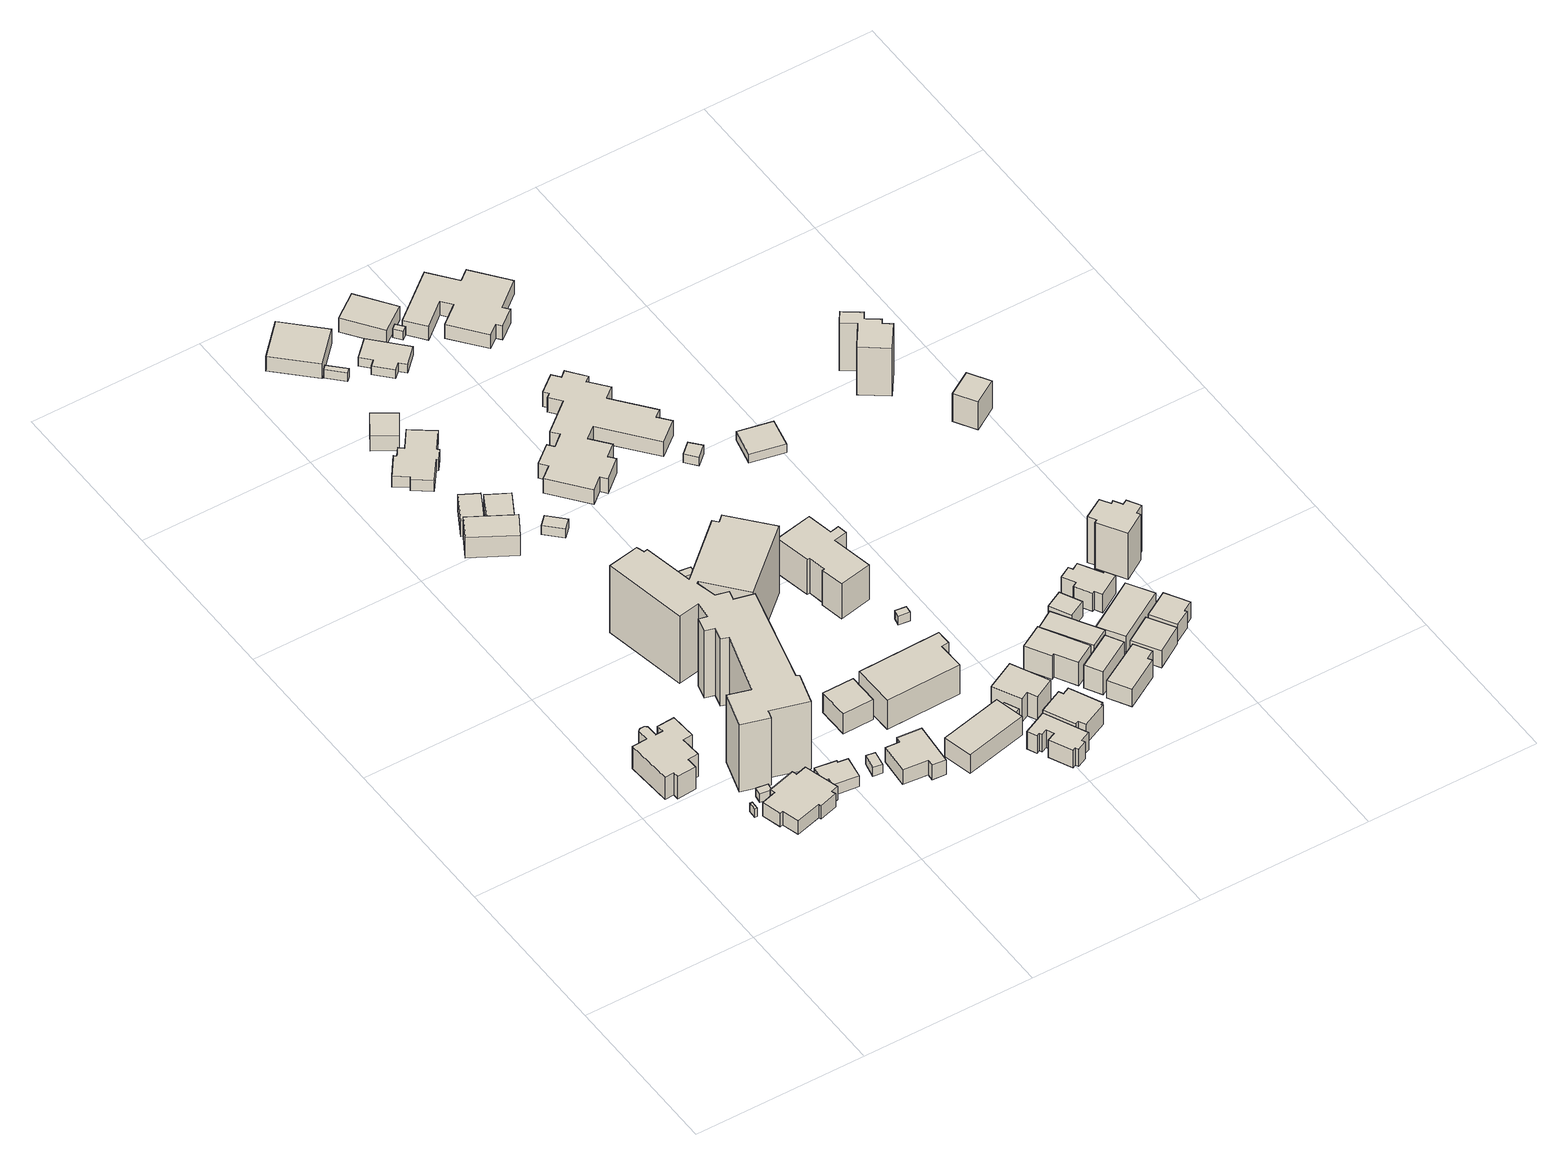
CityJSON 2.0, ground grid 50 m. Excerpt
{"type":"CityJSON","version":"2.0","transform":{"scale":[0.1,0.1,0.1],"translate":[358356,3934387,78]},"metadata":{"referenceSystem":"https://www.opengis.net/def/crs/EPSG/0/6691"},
"CityObjects":{
"building1":{"type":"Building","attributes":{"usage":"412","measuredHeight":8.7,"storeysAboveGround":3,"BuildingIDAttribute.prefecture":"14","BuildingIDAttribute.city":"14153","BuildingDetailAttribute.totalFloorArea":544.05,"BuildingDetailAttribute.buildingFootprintArea":181.35,"BuildingDetailAttribute.buildingStructureType":"610","BuildingDetailAttribute.buildingStructureOrgType":"2","BuildingDetailAttribute.orgUsage":"20","BuildingDetailAttribute.surveyYear":2015},"geometry":[{"type":"Solid","lod":"1","boundaries":[[[[0,1,2,3,4,5,6,7,8,9,10,11,12,13,14,15,16,17]],[[16,18,19,17]],[[15,20,18,16]],[[14,21,20,15]],[[13,22,21,14]],[[12,23,22,13]],[[11,24,23,12]],[[10,25,24,11]],[[9,26,25,10]],[[8,27,26,9]],[[7,28,27,8]],[[6,29,28,7]],[[5,30,29,6]],[[4,31,30,5]],[[3,32,31,4]],[[2,33,32,3]],[[1,34,33,2]],[[0,35,34,1]],[[17,19,35,0]],[[18,20,21,22,23,24,25,26,27,28,29,30,31,32,33,34,35,19]]]]}]},
"building2":{"type":"Building","attributes":{"BuildingIDAttribute.prefecture":"14","BuildingIDAttribute.city":"14153","BuildingDetailAttribute.surveyYear":2015},"geometry":[{"type":"Solid","lod":"1","boundaries":[[[[36,37,38,39]],[[38,40,41,39]],[[37,42,40,38]],[[36,43,42,37]],[[39,41,43,36]],[[40,42,43,41]]]]}]},
"building3":{"type":"Building","attributes":{"BuildingIDAttribute.prefecture":"14","BuildingIDAttribute.city":"14153","BuildingDetailAttribute.surveyYear":2015},"geometry":[{"type":"Solid","lod":"1","boundaries":[[[[44,45,46,47]],[[46,48,49,47]],[[45,50,48,46]],[[44,51,50,45]],[[47,49,51,44]],[[48,50,51,49]]]]}]},
"building4":{"type":"Building","attributes":{"usage":"411","measuredHeight":7.8,"storeysAboveGround":2,"BuildingIDAttribute.prefecture":"14","BuildingIDAttribute.city":"14153","BuildingDetailAttribute.totalFloorArea":322.86,"BuildingDetailAttribute.buildingFootprintArea":161.43,"BuildingDetailAttribute.buildingStructureType":"601","BuildingDetailAttribute.buildingStructureOrgType":"1","BuildingDetailAttribute.orgUsage":"10","BuildingDetailAttribute.surveyYear":2015},"geometry":[{"type":"Solid","lod":"1","boundaries":[[[[52,53,54,55,56,57,58,59,60,61,62,63,64,65]],[[64,66,67,65]],[[63,68,66,64]],[[62,69,68,63]],[[61,70,69,62]],[[60,71,70,61]],[[59,72,71,60]],[[58,73,72,59]],[[57,74,73,58]],[[56,75,74,57]],[[55,76,75,56]],[[54,77,76,55]],[[53,78,77,54]],[[52,79,78,53]],[[65,67,79,52]],[[66,68,69,70,71,72,73,74,75,76,77,78,79,67]]]]}]},
"building5":{"type":"Building","attributes":{"usage":"411","measuredHeight":5.1,"storeysAboveGround":2,"BuildingIDAttribute.prefecture":"14","BuildingIDAttribute.city":"14153","BuildingDetailAttribute.totalFloorArea":101.67,"BuildingDetailAttribute.buildingFootprintArea":50.83,"BuildingDetailAttribute.buildingStructureType":"601","BuildingDetailAttribute.buildingStructureOrgType":"1","BuildingDetailAttribute.orgUsage":"10","BuildingDetailAttribute.surveyYear":2015},"geometry":[{"type":"Solid","lod":"1","boundaries":[[[[80,81,82,83,84,85,86,87]],[[86,88,89,87]],[[85,90,88,86]],[[84,91,90,85]],[[83,92,91,84]],[[82,93,92,83]],[[81,94,93,82]],[[80,95,94,81]],[[87,89,95,80]],[[88,90,91,92,93,94,95,89]]]]}]},
"building6":{"type":"Building","attributes":{"usage":"412","measuredHeight":8.1,"storeysAboveGround":2,"BuildingIDAttribute.prefecture":"14","BuildingIDAttribute.city":"14153","BuildingDetailAttribute.totalFloorArea":170.29,"BuildingDetailAttribute.buildingFootprintArea":85.15,"BuildingDetailAttribute.buildingStructureType":"601","BuildingDetailAttribute.buildingStructureOrgType":"1","BuildingDetailAttribute.orgUsage":"20","BuildingDetailAttribute.surveyYear":2015},"geometry":[{"type":"Solid","lod":"1","boundaries":[[[[96,97,98,99]],[[98,100,101,99]],[[97,102,100,98]],[[96,103,102,97]],[[99,101,103,96]],[[100,102,103,101]]]]}]},
"building7":{"type":"Building","attributes":{"usage":"411","storeysAboveGround":1,"BuildingIDAttribute.prefecture":"14","BuildingIDAttribute.city":"14153","BuildingDetailAttribute.totalFloorArea":12.63,"BuildingDetailAttribute.buildingFootprintArea":12.63,"BuildingDetailAttribute.buildingStructureType":"601","BuildingDetailAttribute.buildingStructureOrgType":"1","BuildingDetailAttribute.orgUsage":"10","BuildingDetailAttribute.surveyYear":2015},"geometry":[{"type":"Solid","lod":"1","boundaries":[[[[104,105,106,107]],[[106,108,109,107]],[[105,110,108,106]],[[104,111,110,105]],[[107,109,111,104]],[[108,110,111,109]]]]}]},
"building8":{"type":"Building","attributes":{"usage":"411","measuredHeight":6,"storeysAboveGround":2,"BuildingIDAttribute.prefecture":"14","BuildingIDAttribute.city":"14153","BuildingDetailAttribute.totalFloorArea":91.83,"BuildingDetailAttribute.buildingFootprintArea":45.92,"BuildingDetailAttribute.buildingStructureType":"601","BuildingDetailAttribute.buildingStructureOrgType":"1","BuildingDetailAttribute.orgUsage":"10","BuildingDetailAttribute.surveyYear":2015},"geometry":[{"type":"Solid","lod":"1","boundaries":[[[[112,113,114,115]],[[114,116,117,115]],[[113,118,116,114]],[[112,119,118,113]],[[115,117,119,112]],[[116,118,119,117]]]]}]},
"building9":{"type":"Building","attributes":{"usage":"411","measuredHeight":6,"storeysAboveGround":2,"BuildingIDAttribute.prefecture":"14","BuildingIDAttribute.city":"14153","BuildingDetailAttribute.totalFloorArea":105.22,"BuildingDetailAttribute.buildingFootprintArea":52.61,"BuildingDetailAttribute.buildingStructureType":"601","BuildingDetailAttribute.buildingStructureOrgType":"1","BuildingDetailAttribute.orgUsage":"10","BuildingDetailAttribute.surveyYear":2015},"geometry":[{"type":"Solid","lod":"1","boundaries":[[[[120,121,122,123]],[[122,124,125,123]],[[121,126,124,122]],[[120,127,126,121]],[[123,125,127,120]],[[124,126,127,125]]]]}]},
"building10":{"type":"Building","attributes":{"usage":"412","measuredHeight":27.3,"storeysAboveGround":7,"BuildingIDAttribute.prefecture":"14","BuildingIDAttribute.city":"14153","BuildingDetailAttribute.totalFloorArea":7632.61,"BuildingDetailAttribute.buildingFootprintArea":1090.37,"BuildingDetailAttribute.buildingStructureType":"610","BuildingDetailAttribute.buildingStructureOrgType":"2","BuildingDetailAttribute.orgUsage":"20","BuildingDetailAttribute.surveyYear":2015},"geometry":[{"type":"Solid","lod":"1","boundaries":[[[[128,129,130,131,132,133,134,135,136,137,138,139,140,141,142,143,144,145,146,147,148,149,150,151,152,153,154,155,156,157,158,159]],[[158,160,161,159]],[[157,162,160,158]],[[156,163,162,157]],[[155,164,163,156]],[[154,165,164,155]],[[153,166,165,154]],[[152,167,166,153]],[[151,168,167,152]],[[150,169,168,151]],[[149,170,169,150]],[[148,171,170,149]],[[147,172,171,148]],[[146,173,172,147]],[[145,174,173,146]],[[144,175,174,145]],[[143,176,175,144]],[[142,177,176,143]],[[141,178,177,142]],[[140,179,178,141]],[[139,180,179,140]],[[138,181,180,139]],[[137,182,181,138]],[[136,183,182,137]],[[135,184,183,136]],[[134,185,184,135]],[[133,186,185,134]],[[132,187,186,133]],[[131,188,187,132]],[[130,189,188,131]],[[129,190,189,130]],[[128,191,190,129]],[[159,161,191,128]],[[160,162,163,164,165,166,167,168,169,170,171,172,173,174,175,176,177,178,179,180,181,182,183,184,185,186,187,188,189,190,191,161]]]]}]},
"building11":{"type":"Building","attributes":{"usage":"411","measuredHeight":7.6,"storeysAboveGround":2,"BuildingIDAttribute.prefecture":"14","BuildingIDAttribute.city":"14153","BuildingDetailAttribute.totalFloorArea":203.79,"BuildingDetailAttribute.buildingFootprintArea":101.9,"BuildingDetailAttribute.buildingStructureType":"601","BuildingDetailAttribute.buildingStructureOrgType":"1","BuildingDetailAttribute.orgUsage":"10","BuildingDetailAttribute.surveyYear":2015},"geometry":[{"type":"Solid","lod":"1","boundaries":[[[[192,193,194,195,196,197,198,199]],[[198,200,201,199]],[[197,202,200,198]],[[196,203,202,197]],[[195,204,203,196]],[[194,205,204,195]],[[193,206,205,194]],[[192,207,206,193]],[[199,201,207,192]],[[200,202,203,204,205,206,207,201]]]]}]},
"building12":{"type":"Building","attributes":{"measuredHeight":6.2,"BuildingIDAttribute.prefecture":"14","BuildingIDAttribute.city":"14153","BuildingDetailAttribute.surveyYear":2015},"geometry":[{"type":"Solid","lod":"1","boundaries":[[[[208,209,210,211,212,213,214,215,216,217,218,219,220,221]],[[220,222,223,221]],[[219,224,222,220]],[[218,225,224,219]],[[217,226,225,218]],[[216,227,226,217]],[[215,228,227,216]],[[214,229,228,215]],[[213,230,229,214]],[[212,231,230,213]],[[211,232,231,212]],[[210,233,232,211]],[[209,234,233,210]],[[208,235,234,209]],[[221,223,235,208]],[[222,224,225,226,227,228,229,230,231,232,233,234,235,223]]]]}]},
"building13":{"type":"Building","attributes":{"usage":"412","measuredHeight":8.3,"storeysAboveGround":2,"BuildingIDAttribute.prefecture":"14","BuildingIDAttribute.city":"14153","BuildingDetailAttribute.totalFloorArea":137.07,"BuildingDetailAttribute.buildingFootprintArea":68.54,"BuildingDetailAttribute.buildingStructureType":"601","BuildingDetailAttribute.buildingStructureOrgType":"1","BuildingDetailAttribute.orgUsage":"20","BuildingDetailAttribute.surveyYear":2015},"geometry":[{"type":"Solid","lod":"1","boundaries":[[[[236,237,238,239]],[[238,240,241,239]],[[237,242,240,238]],[[236,243,242,237]],[[239,241,243,236]],[[240,242,243,241]]]]}]},
"building14":{"type":"Building","attributes":{"usage":"411","measuredHeight":6.2,"storeysAboveGround":1,"BuildingIDAttribute.prefecture":"14","BuildingIDAttribute.city":"14153","BuildingDetailAttribute.totalFloorArea":58.5,"BuildingDetailAttribute.buildingFootprintArea":58.5,"BuildingDetailAttribute.buildingStructureType":"601","BuildingDetailAttribute.buildingStructureOrgType":"1","BuildingDetailAttribute.orgUsage":"10","BuildingDetailAttribute.surveyYear":2015},"geometry":[{"type":"Solid","lod":"1","boundaries":[[[[244,245,246,247]],[[246,248,249,247]],[[245,250,248,246]],[[244,251,250,245]],[[247,249,251,244]],[[248,250,251,249]]]]}]},
"building15":{"type":"Building","attributes":{"usage":"422","measuredHeight":4.6,"storeysAboveGround":1,"BuildingIDAttribute.prefecture":"14","BuildingIDAttribute.city":"14153","BuildingDetailAttribute.totalFloorArea":22.18,"BuildingDetailAttribute.buildingFootprintArea":22.18,"BuildingDetailAttribute.buildingStructureType":"601","BuildingDetailAttribute.buildingStructureOrgType":"1","BuildingDetailAttribute.orgUsage":"138","BuildingDetailAttribute.surveyYear":2015},"geometry":[{"type":"Solid","lod":"1","boundaries":[[[[252,253,254,255]],[[254,256,257,255]],[[253,258,256,254]],[[252,259,258,253]],[[255,257,259,252]],[[256,258,259,257]]]]}]},
"building16":{"type":"Building","attributes":{"usage":"412","measuredHeight":3.9,"storeysAboveGround":1,"BuildingIDAttribute.prefecture":"14","BuildingIDAttribute.city":"14153","BuildingDetailAttribute.totalFloorArea":15.76,"BuildingDetailAttribute.buildingFootprintArea":15.76,"BuildingDetailAttribute.buildingStructureType":"610","BuildingDetailAttribute.buildingStructureOrgType":"2","BuildingDetailAttribute.orgUsage":"20","BuildingDetailAttribute.surveyYear":2015},"geometry":[{"type":"Solid","lod":"1","boundaries":[[[[260,261,262,263]],[[262,264,265,263]],[[261,266,264,262]],[[260,267,266,261]],[[263,265,267,260]],[[264,266,267,265]]]]}]},
"building17":{"type":"Building","attributes":{"BuildingIDAttribute.prefecture":"14","BuildingIDAttribute.city":"14153","BuildingDetailAttribute.surveyYear":2015},"geometry":[{"type":"Solid","lod":"1","boundaries":[[[[268,269,270,271]],[[270,272,273,271]],[[269,274,272,270]],[[268,275,274,269]],[[271,273,275,268]],[[272,274,275,273]]]]}]},
"building18":{"type":"Building","attributes":{"usage":"451","measuredHeight":5.4,"storeysAboveGround":1,"BuildingIDAttribute.prefecture":"14","BuildingIDAttribute.city":"14153","BuildingDetailAttribute.totalFloorArea":180.15,"BuildingDetailAttribute.buildingFootprintArea":180.15,"BuildingDetailAttribute.buildingStructureType":"601","BuildingDetailAttribute.buildingStructureOrgType":"1","BuildingDetailAttribute.orgUsage":"200","BuildingDetailAttribute.surveyYear":2015},"geometry":[{"type":"Solid","lod":"1","boundaries":[[[[276,277,278,279]],[[278,280,281,279]],[[277,282,280,278]],[[276,283,282,277]],[[279,281,283,276]],[[280,282,283,281]]]]}]},
"building19":{"type":"Building","attributes":{"usage":"412","measuredHeight":8,"storeysAboveGround":2,"BuildingIDAttribute.prefecture":"14","BuildingIDAttribute.city":"14153","BuildingDetailAttribute.totalFloorArea":275.78,"BuildingDetailAttribute.buildingFootprintArea":137.89,"BuildingDetailAttribute.buildingStructureType":"601","BuildingDetailAttribute.buildingStructureOrgType":"1","BuildingDetailAttribute.orgUsage":"20","BuildingDetailAttribute.surveyYear":2015},"geometry":[{"type":"Solid","lod":"1","boundaries":[[[[284,285,286,287]],[[286,288,289,287]],[[285,290,288,286]],[[284,291,290,285]],[[287,289,291,284]],[[288,290,291,289]]]]}]},
"building20":{"type":"Building","attributes":{"usage":"412","measuredHeight":10.8,"storeysAboveGround":3,"BuildingIDAttribute.prefecture":"14","BuildingIDAttribute.city":"14153","BuildingDetailAttribute.totalFloorArea":769.33,"BuildingDetailAttribute.buildingFootprintArea":256.44,"BuildingDetailAttribute.buildingStructureType":"610","BuildingDetailAttribute.buildingStructureOrgType":"2","BuildingDetailAttribute.orgUsage":"20","BuildingDetailAttribute.surveyYear":2015},"geometry":[{"type":"Solid","lod":"1","boundaries":[[[[292,293,294,295,296,297]],[[296,298,299,297]],[[295,300,298,296]],[[294,301,300,295]],[[293,302,301,294]],[[292,303,302,293]],[[297,299,303,292]],[[298,300,301,302,303,299]]]]}]},
"building21":{"type":"Building","attributes":{"usage":"451","storeysAboveGround":1,"BuildingIDAttribute.prefecture":"14","BuildingIDAttribute.city":"14153","BuildingDetailAttribute.totalFloorArea":68.08,"BuildingDetailAttribute.buildingFootprintArea":68.08,"BuildingDetailAttribute.buildingStructureType":"601","BuildingDetailAttribute.buildingStructureOrgType":"1","BuildingDetailAttribute.orgUsage":"200","BuildingDetailAttribute.surveyYear":2015},"geometry":[{"type":"Solid","lod":"1","boundaries":[[[[304,305,306,307,308,309,310,311]],[[310,312,313,311]],[[309,314,312,310]],[[308,315,314,309]],[[307,316,315,308]],[[306,317,316,307]],[[305,318,317,306]],[[304,319,318,305]],[[311,313,319,304]],[[312,314,315,316,317,318,319,313]]]]}]},
"building22":{"type":"Building","attributes":{"measuredHeight":6.8,"BuildingIDAttribute.prefecture":"14","BuildingIDAttribute.city":"14153","BuildingDetailAttribute.surveyYear":2015},"geometry":[{"type":"Solid","lod":"1","boundaries":[[[[320,321,322,323,324,325,326,327,328,329,330,331,332,333]],[[332,334,335,333]],[[331,336,334,332]],[[330,337,336,331]],[[329,338,337,330]],[[328,339,338,329]],[[327,340,339,328]],[[326,341,340,327]],[[325,342,341,326]],[[324,343,342,325]],[[323,344,343,324]],[[322,345,344,323]],[[321,346,345,322]],[[320,347,346,321]],[[333,335,347,320]],[[334,336,337,338,339,340,341,342,343,344,345,346,347,335]]]]}]},
"building23":{"type":"Building","attributes":{"measuredHeight":6.8,"BuildingIDAttribute.prefecture":"14","BuildingIDAttribute.city":"14153","BuildingDetailAttribute.surveyYear":2015},"geometry":[{"type":"Solid","lod":"1","boundaries":[[[[348,349,350,351]],[[350,352,353,351]],[[349,354,352,350]],[[348,355,354,349]],[[351,353,355,348]],[[352,354,355,353]]]]}]},
"building24":{"type":"Building","attributes":{"BuildingIDAttribute.prefecture":"14","BuildingIDAttribute.city":"14153","BuildingDetailAttribute.surveyYear":2015},"geometry":[{"type":"Solid","lod":"1","boundaries":[[[[356,357,358,359]],[[358,360,361,359]],[[357,362,360,358]],[[356,363,362,357]],[[359,361,363,356]],[[360,362,363,361]]]]}]},
"building25":{"type":"Building","attributes":{"usage":"451","measuredHeight":7,"storeysAboveGround":1,"BuildingIDAttribute.prefecture":"14","BuildingIDAttribute.city":"14153","BuildingDetailAttribute.totalFloorArea":163.15,"BuildingDetailAttribute.buildingFootprintArea":163.15,"BuildingDetailAttribute.buildingStructureType":"601","BuildingDetailAttribute.buildingStructureOrgType":"1","BuildingDetailAttribute.orgUsage":"200","BuildingDetailAttribute.surveyYear":2015},"geometry":[{"type":"Solid","lod":"1","boundaries":[[[[364,365,366,367]],[[366,368,369,367]],[[365,370,368,366]],[[364,371,370,365]],[[367,369,371,364]],[[368,370,371,369]]]]}]},
"building26":{"type":"Building","attributes":{"usage":"422","measuredHeight":8.5,"storeysAboveGround":1,"BuildingIDAttribute.prefecture":"14","BuildingIDAttribute.city":"14153","BuildingDetailAttribute.totalFloorArea":688.91,"BuildingDetailAttribute.buildingFootprintArea":688.91,"BuildingDetailAttribute.buildingStructureType":"601","BuildingDetailAttribute.buildingStructureOrgType":"1","BuildingDetailAttribute.orgUsage":"138","BuildingDetailAttribute.surveyYear":2015},"geometry":[{"type":"Solid","lod":"1","boundaries":[[[[372,373,374,375,376,377,378,379,380,381,382,383,384,385,386,387,388,389,390,391,392,393,394,395,396,397,398,399,400,401]],[[400,402,403,401]],[[399,404,402,400]],[[398,405,404,399]],[[397,406,405,398]],[[396,407,406,397]],[[395,408,407,396]],[[394,409,408,395]],[[393,410,409,394]],[[392,411,410,393]],[[391,412,411,392]],[[390,413,412,391]],[[389,414,413,390]],[[388,415,414,389]],[[387,416,415,388]],[[386,417,416,387]],[[385,418,417,386]],[[384,419,418,385]],[[383,420,419,384]],[[382,421,420,383]],[[381,422,421,382]],[[380,423,422,381]],[[379,424,423,380]],[[378,425,424,379]],[[377,426,425,378]],[[376,427,426,377]],[[375,428,427,376]],[[374,429,428,375]],[[373,430,429,374]],[[372,431,430,373]],[[401,403,431,372]],[[402,404,405,406,407,408,409,410,411,412,413,414,415,416,417,418,419,420,421,422,423,424,425,426,427,428,429,430,431,403]]]]}]},
"building27":{"type":"Building","attributes":{"usage":"412","measuredHeight":8.7,"storeysAboveGround":3,"BuildingIDAttribute.prefecture":"14","BuildingIDAttribute.city":"14153","BuildingDetailAttribute.totalFloorArea":280.6,"BuildingDetailAttribute.buildingFootprintArea":93.53,"BuildingDetailAttribute.buildingStructureType":"610","BuildingDetailAttribute.buildingStructureOrgType":"2","BuildingDetailAttribute.orgUsage":"20","BuildingDetailAttribute.surveyYear":2015},"geometry":[{"type":"Solid","lod":"1","boundaries":[[[[432,433,434,435,436,437]],[[436,438,439,437]],[[435,440,438,436]],[[434,441,440,435]],[[433,442,441,434]],[[432,443,442,433]],[[437,439,443,432]],[[438,440,441,442,443,439]]]]}]},
"building28":{"type":"Building","attributes":{"usage":"414","measuredHeight":14.8,"storeysAboveGround":4,"BuildingIDAttribute.prefecture":"14","BuildingIDAttribute.city":"14153","BuildingDetailAttribute.totalFloorArea":873.25,"BuildingDetailAttribute.buildingFootprintArea":218.31,"BuildingDetailAttribute.buildingStructureType":"610","BuildingDetailAttribute.buildingStructureOrgType":"2","BuildingDetailAttribute.orgUsage":"44","BuildingDetailAttribute.surveyYear":2015},"geometry":[{"type":"Solid","lod":"1","boundaries":[[[[444,445,446,447,448,449,450,451,452,453,454,455]],[[454,456,457,455]],[[453,458,456,454]],[[452,459,458,453]],[[451,460,459,452]],[[450,461,460,451]],[[449,462,461,450]],[[448,463,462,449]],[[447,464,463,448]],[[446,465,464,447]],[[445,466,465,446]],[[444,467,466,445]],[[455,457,467,444]],[[456,458,459,460,461,462,463,464,465,466,467,457]]]]}]},
"building29":{"type":"Building","attributes":{"measuredHeight":7.5,"BuildingIDAttribute.prefecture":"14","BuildingIDAttribute.city":"14153","BuildingDetailAttribute.surveyYear":2015},"geometry":[{"type":"Solid","lod":"1","boundaries":[[[[468,469,470,471,472,473,474,475,476,477]],[[476,478,479,477]],[[475,480,478,476]],[[474,481,480,475]],[[473,482,481,474]],[[472,483,482,473]],[[471,484,483,472]],[[470,485,484,471]],[[469,486,485,470]],[[468,487,486,469]],[[477,479,487,468]],[[478,480,481,482,483,484,485,486,487,479]]]]}]},
"building30":{"type":"Building","attributes":{"BuildingIDAttribute.prefecture":"14","BuildingIDAttribute.city":"14153","BuildingDetailAttribute.surveyYear":2015},"geometry":[{"type":"Solid","lod":"1","boundaries":[[[[488,489,490,491]],[[490,492,493,491]],[[489,494,492,490]],[[488,495,494,489]],[[491,493,495,488]],[[492,494,495,493]]]]}]},
"building31":{"type":"Building","attributes":{"usage":"422","storeysAboveGround":1,"BuildingIDAttribute.prefecture":"14","BuildingIDAttribute.city":"14153","BuildingDetailAttribute.totalFloorArea":18,"BuildingDetailAttribute.buildingFootprintArea":18,"BuildingDetailAttribute.buildingStructureType":"610","BuildingDetailAttribute.buildingStructureOrgType":"2","BuildingDetailAttribute.orgUsage":"138","BuildingDetailAttribute.surveyYear":2015},"geometry":[{"type":"Solid","lod":"1","boundaries":[[[[496,497,498,499]],[[498,500,501,499]],[[497,502,500,498]],[[496,503,502,497]],[[499,501,503,496]],[[500,502,503,501]]]]}]},
"building32":{"type":"Building","attributes":{"usage":"411","measuredHeight":7.6,"storeysAboveGround":2,"BuildingIDAttribute.prefecture":"14","BuildingIDAttribute.city":"14153","BuildingDetailAttribute.totalFloorArea":682.58,"BuildingDetailAttribute.buildingFootprintArea":341.29,"BuildingDetailAttribute.buildingStructureType":"601","BuildingDetailAttribute.buildingStructureOrgType":"1","BuildingDetailAttribute.orgUsage":"10","BuildingDetailAttribute.surveyYear":2015},"geometry":[{"type":"Solid","lod":"1","boundaries":[[[[504,505,506,507,508,509,510,511,512,513,514,515,516,517]],[[516,518,519,517]],[[515,520,518,516]],[[514,521,520,515]],[[513,522,521,514]],[[512,523,522,513]],[[511,524,523,512]],[[510,525,524,511]],[[509,526,525,510]],[[508,527,526,509]],[[507,528,527,508]],[[506,529,528,507]],[[505,530,529,506]],[[504,531,530,505]],[[517,519,531,504]],[[518,520,521,522,523,524,525,526,527,528,529,530,531,519]]]]}]},
"building33":{"type":"Building","attributes":{"usage":"413","measuredHeight":10.5,"storeysAboveGround":3,"BuildingIDAttribute.prefecture":"14","BuildingIDAttribute.city":"14153","BuildingDetailAttribute.totalFloorArea":247.97,"BuildingDetailAttribute.buildingFootprintArea":82.66,"BuildingDetailAttribute.buildingStructureType":"601","BuildingDetailAttribute.buildingStructureOrgType":"1","BuildingDetailAttribute.orgUsage":"30","BuildingDetailAttribute.surveyYear":2015},"geometry":[{"type":"Solid","lod":"1","boundaries":[[[[532,533,534,535,536,537]],[[536,538,539,537]],[[535,540,538,536]],[[534,541,540,535]],[[533,542,541,534]],[[532,543,542,533]],[[537,539,543,532]],[[538,540,541,542,543,539]]]]}]},
"building34":{"type":"Building","attributes":{"usage":"411","measuredHeight":8.4,"storeysAboveGround":2,"BuildingIDAttribute.prefecture":"14","BuildingIDAttribute.city":"14153","BuildingDetailAttribute.totalFloorArea":108.35,"BuildingDetailAttribute.buildingFootprintArea":54.17,"BuildingDetailAttribute.buildingStructureType":"601","BuildingDetailAttribute.buildingStructureOrgType":"1","BuildingDetailAttribute.orgUsage":"10","BuildingDetailAttribute.surveyYear":2015},"geometry":[{"type":"Solid","lod":"1","boundaries":[[[[544,545,546,547]],[[546,548,549,547]],[[545,550,548,546]],[[544,551,550,545]],[[547,549,551,544]],[[548,550,551,549]]]]}]},
"building35":{"type":"Building","attributes":{"usage":"411","measuredHeight":6.8,"storeysAboveGround":2,"BuildingIDAttribute.prefecture":"14","BuildingIDAttribute.city":"14153","BuildingDetailAttribute.totalFloorArea":163.67,"BuildingDetailAttribute.buildingFootprintArea":81.84,"BuildingDetailAttribute.buildingStructureType":"601","BuildingDetailAttribute.buildingStructureOrgType":"1","BuildingDetailAttribute.orgUsage":"10","BuildingDetailAttribute.surveyYear":2015},"geometry":[{"type":"Solid","lod":"1","boundaries":[[[[552,553,554,555,556,557]],[[556,558,559,557]],[[555,560,558,556]],[[554,561,560,555]],[[553,562,561,554]],[[552,563,562,553]],[[557,559,563,552]],[[558,560,561,562,563,559]]]]}]},
"building36":{"type":"Building","attributes":{"usage":"412","measuredHeight":7.1,"storeysAboveGround":3,"BuildingIDAttribute.prefecture":"14","BuildingIDAttribute.city":"14153","BuildingDetailAttribute.totalFloorArea":258.97,"BuildingDetailAttribute.buildingFootprintArea":86.32,"BuildingDetailAttribute.buildingStructureType":"610","BuildingDetailAttribute.buildingStructureOrgType":"2","BuildingDetailAttribute.orgUsage":"20","BuildingDetailAttribute.surveyYear":2015},"geometry":[{"type":"Solid","lod":"1","boundaries":[[[[564,565,566,567]],[[566,568,569,567]],[[565,570,568,566]],[[564,571,570,565]],[[567,569,571,564]],[[568,570,571,569]]]]}]},
"building37":{"type":"Building","attributes":{"usage":"431","storeysAboveGround":1,"BuildingIDAttribute.prefecture":"14","BuildingIDAttribute.city":"14153","BuildingDetailAttribute.totalFloorArea":87.24,"BuildingDetailAttribute.buildingFootprintArea":87.24,"BuildingDetailAttribute.buildingStructureType":"610","BuildingDetailAttribute.buildingStructureOrgType":"2","BuildingDetailAttribute.orgUsage":"143","BuildingDetailAttribute.surveyYear":2015},"geometry":[{"type":"Solid","lod":"1","boundaries":[[[[572,573,574,575]],[[574,576,577,575]],[[573,578,576,574]],[[572,579,578,573]],[[575,577,579,572]],[[576,578,579,577]]]]}]},
"building38":{"type":"Building","attributes":{"usage":"413","measuredHeight":5.7,"storeysAboveGround":2,"BuildingIDAttribute.prefecture":"14","BuildingIDAttribute.city":"14153","BuildingDetailAttribute.totalFloorArea":63.03,"BuildingDetailAttribute.buildingFootprintArea":31.52,"BuildingDetailAttribute.buildingStructureType":"601","BuildingDetailAttribute.buildingStructureOrgType":"1","BuildingDetailAttribute.orgUsage":"30","BuildingDetailAttribute.surveyYear":2015},"geometry":[{"type":"Solid","lod":"1","boundaries":[[[[580,581,582,583]],[[582,584,585,583]],[[581,586,584,582]],[[580,587,586,581]],[[583,585,587,580]],[[584,586,587,585]]]]}]},
"building39":{"type":"Building","attributes":{"usage":"411","measuredHeight":7.3,"storeysAboveGround":2,"BuildingIDAttribute.prefecture":"14","BuildingIDAttribute.city":"14153","BuildingDetailAttribute.totalFloorArea":133.34,"BuildingDetailAttribute.buildingFootprintArea":66.67,"BuildingDetailAttribute.buildingStructureType":"601","BuildingDetailAttribute.buildingStructureOrgType":"1","BuildingDetailAttribute.orgUsage":"10","BuildingDetailAttribute.surveyYear":2015},"geometry":[{"type":"Solid","lod":"1","boundaries":[[[[588,589,590,591]],[[590,592,593,591]],[[589,594,592,590]],[[588,595,594,589]],[[591,593,595,588]],[[592,594,595,593]]]]}]},
"building40":{"type":"Building","attributes":{"usage":"412","measuredHeight":6.4,"storeysAboveGround":2,"BuildingIDAttribute.prefecture":"14","BuildingIDAttribute.city":"14153","BuildingDetailAttribute.totalFloorArea":239.42,"BuildingDetailAttribute.buildingFootprintArea":119.71,"BuildingDetailAttribute.buildingStructureType":"601","BuildingDetailAttribute.buildingStructureOrgType":"1","BuildingDetailAttribute.orgUsage":"20","BuildingDetailAttribute.surveyYear":2015},"geometry":[{"type":"Solid","lod":"1","boundaries":[[[[596,597,598,599]],[[598,600,601,599]],[[597,602,600,598]],[[596,603,602,597]],[[599,601,603,596]],[[600,602,603,601]]]]}]},
"building41":{"type":"Building","attributes":{"usage":"412","measuredHeight":7.6,"storeysAboveGround":2,"BuildingIDAttribute.prefecture":"14","BuildingIDAttribute.city":"14153","BuildingDetailAttribute.totalFloorArea":137.51,"BuildingDetailAttribute.buildingFootprintArea":68.75,"BuildingDetailAttribute.buildingStructureType":"601","BuildingDetailAttribute.buildingStructureOrgType":"1","BuildingDetailAttribute.orgUsage":"20","BuildingDetailAttribute.surveyYear":2015},"geometry":[{"type":"Solid","lod":"1","boundaries":[[[[604,605,606,607,608,609,610,611,612,613,614,615]],[[614,616,617,615]],[[613,618,616,614]],[[612,619,618,613]],[[611,620,619,612]],[[610,621,620,611]],[[609,622,621,610]],[[608,623,622,609]],[[607,624,623,608]],[[606,625,624,607]],[[605,626,625,606]],[[604,627,626,605]],[[615,617,627,604]],[[616,618,619,620,621,622,623,624,625,626,627,617]]]]}]},
"building42":{"type":"Building","attributes":{"usage":"411","measuredHeight":6.7,"storeysAboveGround":2,"BuildingIDAttribute.prefecture":"14","BuildingIDAttribute.city":"14153","BuildingDetailAttribute.totalFloorArea":115.38,"BuildingDetailAttribute.buildingFootprintArea":57.69,"BuildingDetailAttribute.buildingStructureType":"601","BuildingDetailAttribute.buildingStructureOrgType":"1","BuildingDetailAttribute.orgUsage":"10","BuildingDetailAttribute.surveyYear":2015},"geometry":[{"type":"Solid","lod":"1","boundaries":[[[[628,629,630,631,632,633]],[[632,634,635,633]],[[631,636,634,632]],[[630,637,636,631]],[[629,638,637,630]],[[628,639,638,629]],[[633,635,639,628]],[[634,636,637,638,639,635]]]]}]},
"building43":{"type":"Building","attributes":{"usage":"412","measuredHeight":16.7,"storeysAboveGround":6,"BuildingIDAttribute.prefecture":"14","BuildingIDAttribute.city":"14153","BuildingDetailAttribute.totalFloorArea":534.55,"BuildingDetailAttribute.buildingFootprintArea":89.09,"BuildingDetailAttribute.buildingStructureType":"610","BuildingDetailAttribute.buildingStructureOrgType":"2","BuildingDetailAttribute.orgUsage":"20","BuildingDetailAttribute.surveyYear":2015},"geometry":[{"type":"Solid","lod":"1","boundaries":[[[[640,641,642,643,644,645,646,647,648,649,650,651]],[[650,652,653,651]],[[649,654,652,650]],[[648,655,654,649]],[[647,656,655,648]],[[646,657,656,647]],[[645,658,657,646]],[[644,659,658,645]],[[643,660,659,644]],[[642,661,660,643]],[[641,662,661,642]],[[640,663,662,641]],[[651,653,663,640]],[[652,654,655,656,657,658,659,660,661,662,663,653]]]]}]},
"building44":{"type":"Building","attributes":{"measuredHeight":18,"BuildingIDAttribute.prefecture":"14","BuildingIDAttribute.city":"14153","BuildingDetailAttribute.surveyYear":2015,"BuildingRiverFloodingRiskAttribute.description":"6","BuildingRiverFloodingRiskAttribute.rankOrg":"2","BuildingRiverFloodingRiskAttribute.depth":1.19,"BuildingRiverFloodingRiskAttribute.adminType":"2","BuildingRiverFloodingRiskAttribute.scale":"2"},"geometry":[{"type":"Solid","lod":"1","boundaries":[[[[664,665,666,667,668,669,670,671,672,673]],[[672,674,675,673]],[[671,676,674,672]],[[670,677,676,671]],[[669,678,677,670]],[[668,679,678,669]],[[667,680,679,668]],[[666,681,680,667]],[[665,682,681,666]],[[664,683,682,665]],[[673,675,683,664]],[[674,676,677,678,679,680,681,682,683,675]]]]}]},
"building45":{"type":"Building","attributes":{"usage":"413","measuredHeight":10.6,"storeysAboveGround":3,"BuildingIDAttribute.prefecture":"14","BuildingIDAttribute.city":"14153","BuildingDetailAttribute.totalFloorArea":133.12,"BuildingDetailAttribute.buildingFootprintArea":44.37,"BuildingDetailAttribute.buildingStructureType":"601","BuildingDetailAttribute.buildingStructureOrgType":"1","BuildingDetailAttribute.orgUsage":"30","BuildingDetailAttribute.surveyYear":2015,"BuildingRiverFloodingRiskAttribute.description":"6","BuildingRiverFloodingRiskAttribute.rankOrg":"1","BuildingRiverFloodingRiskAttribute.depth":0.345,"BuildingRiverFloodingRiskAttribute.adminType":"2","BuildingRiverFloodingRiskAttribute.scale":"2"},"geometry":[{"type":"Solid","lod":"1","boundaries":[[[[684,685,686,687]],[[686,688,689,687]],[[685,690,688,686]],[[684,691,690,685]],[[687,689,691,684]],[[688,690,691,689]]]]}]}
},
"vertices":[
[3,550,136],[47,553,136],[45,586,136],[53,592,136],[66,593,136],[73,587,136],[75,553,136],[96,554,136],[94,575,136],[145,578,136],[150,502,136],[121,500,136],[125,437,136],[93,435,136],[95,403,136],[39,399,136],[38,416,136],[11,414,136],[38,416,214],[11,414,214],[39,399,214],[95,403,214],[93,435,214],[125,437,214],[121,500,214],[150,502,214],[145,578,214],[94,575,214],[96,554,214],[75,553,214],[73,587,214],[66,593,214],[53,592,214],[45,586,214],[47,553,214],[3,550,214],
[164,242,133],[165,266,133],[172,265,133],[171,242,133],[172,265,163],[171,242,163],[165,266,163],[164,242,163],
[245,305,124],[241,282,124],[209,287,124],[212,310,124],[209,287,154],[212,310,154],[241,282,154],[245,305,154],
[380,196,115],[358,190,115],[362,177,115],[309,161,115],[306,169,115],[231,148,115],[217,197,115],[209,195,115],[193,251,115],[238,264,115],[234,278,115],[315,301,115],[319,288,115],[351,297,115],[319,288,162],[351,297,162],[315,301,162],[234,278,162],[238,264,162],[193,251,162],[209,195,162],[217,197,162],[231,148,162],[306,169,162],[309,161,162],[362,177,162],[358,190,162],[380,196,162],
[383,223,105],[386,245,105],[371,247,105],[378,298,105],[438,289,105],[437,283,105],[466,279,105],[456,213,105],[466,279,143],[456,213,143],[437,283,143],[438,289,143],[378,298,143],[371,247,143],[386,245,143],[383,223,143],
[193,1344,118],[74,1413,118],[110,1477,118],[230,1408,118],[110,1477,189],[230,1408,189],[74,1413,189],[193,1344,189],
[533,224,101],[506,229,101],[515,275,101],[541,270,101],[515,275,131],[541,270,131],[506,229,131],[533,224,131],
[161,1460,111],[110,1488,111],[155,1570,111],[206,1542,111],[155,1570,165],[206,1542,165],[110,1488,165],[161,1460,165],
[210,1535,112],[271,1502,112],[227,1422,112],[167,1455,112],[227,1422,164],[167,1455,164],[271,1502,164],[210,1535,164],
[436,471,57],[444,465,57],[417,372,57],[310,403,57],[303,379,57],[223,402,57],[254,508,57],[318,489,57],[371,672,57],[350,680,57],[360,719,57],[332,726,57],[343,770,57],[368,764,57],[372,814,57],[309,802,57],[263,1047,57],[354,1064,57],[361,1041,57],[372,1043,57],[401,898,57],[562,1040,57],[575,1026,57],[593,1043,57],[691,932,57],[509,772,57],[415,879,57],[410,876,57],[424,817,57],[461,808,57],[454,780,57],[510,766,57],[454,780,292],[510,766,292],[461,808,292],[424,817,292],[410,876,292],[415,879,292],[509,772,292],[691,932,292],[593,1043,292],[575,1026,292],[562,1040,292],[401,898,292],[372,1043,292],[361,1041,292],[354,1064,292],[263,1047,292],[309,802,292],[372,814,292],[368,764,292],[343,770,292],[332,726,292],[360,719,292],[350,680,292],[371,672,292],[318,489,292],[254,508,292],[223,402,292],[303,379,292],[310,403,292],[417,372,292],[444,465,292],[436,471,292],
[670,147,86],[631,150,86],[632,170,86],[560,176,86],[568,266,86],[609,263,86],[611,279,86],[681,273,86],[611,279,137],[681,273,137],[609,263,137],[568,266,137],[560,176,137],[632,170,137],[631,150,137],[670,147,137],
[216,1756,98],[221,1752,98],[199,1722,98],[194,1726,98],[150,1667,98],[101,1703,98],[107,1711,98],[70,1738,98],[113,1796,98],[120,1791,98],[137,1814,98],[151,1803,98],[190,1856,98],[254,1809,98],[190,1856,136],[254,1809,136],[151,1803,136],[137,1814,136],[120,1791,136],[113,1796,136],[70,1738,136],[107,1711,136],[101,1703,136],[150,1667,136],[194,1726,136],[199,1722,136],[221,1752,136],[216,1756,136],
[538,502,79],[628,503,79],[629,413,79],[539,411,79],[629,413,149],[539,411,149],[628,503,149],[538,502,149],
[144,1949,89],[205,1909,89],[161,1842,89],[100,1881,89],[161,1842,141],[100,1881,141],[205,1909,141],[144,1949,141],
[346,1358,119],[320,1333,119],[277,1377,119],[302,1402,119],[277,1377,151],[302,1402,151],[320,1333,151],[346,1358,151],
[441,1057,116],[505,1049,116],[502,1025,116],[438,1032,116],[502,1025,153],[438,1032,153],[505,1049,153],[441,1057,153],
[206,2137,77],[194,2126,77],[151,2169,77],[162,2180,77],[151,2169,107],[162,2180,107],[194,2126,107],[206,2137,107],
[54,2282,61],[142,2373,61],[244,2273,61],[156,2183,61],[244,2273,111],[156,2183,111],[142,2373,111],[54,2282,111],
[731,131,69],[711,216,69],[894,258,69],[914,173,69],[894,258,134],[914,173,134],[711,216,134],[731,131,134],
[889,512,58],[890,468,58],[868,467,58],[870,388,58],[650,383,58],[648,506,58],[650,383,160],[648,506,160],[870,388,160],[868,467,160],[890,468,160],[889,512,160],
[334,2068,78],[318,2085,78],[299,2068,78],[256,2113,78],[272,2128,78],[245,2156,78],[295,2204,78],[381,2113,78],[295,2204,108],[381,2113,108],[245,2156,108],[272,2128,108],[256,2113,108],[299,2068,108],[318,2085,108],[334,2068,108],
[1021,36,72],[992,22,72],[996,13,72],[968,0,72],[964,9,72],[954,4,72],[923,69,72],[948,80,72],[938,101,72],[921,93,72],[917,101,72],[907,96,72],[895,123,72],[964,156,72],[895,123,133],[964,156,133],[907,96,133],[917,101,133],[921,93,133],[938,101,133],[948,80,133],[923,69,133],[954,4,133],[964,9,133],[968,0,133],[996,13,133],[992,22,133],[1021,36,133],
[920,209,69],[901,249,69],[914,255,69],[933,215,69],[914,255,115],[933,215,115],[901,249,115],[920,209,115],
[389,2170,79],[371,2192,79],[385,2204,79],[403,2182,79],[385,2204,109],[403,2182,109],[371,2192,109],[389,2170,109],
[434,2256,52],[361,2202,52],[285,2305,52],[359,2359,52],[285,2305,101],[359,2359,101],[361,2202,101],[434,2256,101],
[578,1601,94],[544,1573,94],[586,1522,94],[551,1493,94],[566,1475,94],[508,1427,94],[494,1444,94],[458,1414,94],[374,1517,94],[410,1546,94],[393,1568,94],[447,1612,94],[461,1595,94],[496,1624,94],[478,1645,94],[566,1717,94],[540,1749,94],[552,1759,94],[541,1772,94],[591,1812,94],[609,1790,94],[627,1805,94],[667,1755,94],[652,1743,94],[694,1692,94],[662,1666,94],[749,1560,94],[728,1543,94],[756,1509,94],[695,1459,94],[756,1509,145],[695,1459,145],[728,1543,145],[749,1560,145],[662,1666,145],[694,1692,145],[652,1743,145],[667,1755,145],[627,1805,145],[609,1790,145],[591,1812,145],[541,1772,145],[552,1759,145],[540,1749,145],[566,1717,145],[478,1645,145],[496,1624,145],[461,1595,145],[447,1612,145],[393,1568,145],[410,1546,145],[374,1517,145],[458,1414,145],[494,1444,145],[508,1427,145],[566,1475,145],[551,1493,145],[586,1522,145],[544,1573,145],[578,1601,145],
[1042,238,55],[982,207,55],[969,234,55],[947,223,55],[907,302,55],[989,344,55],[907,302,136],[989,344,136],[947,223,136],[969,234,136],[982,207,136],[1042,238,136],
[866,791,55],[771,772,55],[758,839,55],[765,840,55],[755,892,55],[747,891,55],[726,994,55],[835,1016,55],[850,941,55],[876,946,55],[881,918,55],[842,910,55],[881,918,177],[842,910,177],[876,946,177],[850,941,177],[835,1016,177],[726,994,177],[747,891,177],[755,892,177],[765,840,177],[758,839,177],[771,772,177],[866,791,177],
[1115,115,52],[1109,112,52],[1111,107,52],[1038,73,52],[1028,94,52],[1017,89,52],[976,175,52],[1045,208,52],[1051,195,52],[1072,205,52],[1051,195,120],[1072,205,120],[1045,208,120],[976,175,120],[1017,89,120],[1028,94,120],[1038,73,120],[1111,107,120],[1109,112,120],[1115,115,120],
[911,675,53],[879,679,53],[883,701,53],[914,697,53],[883,701,83],[914,697,83],[879,679,83],[911,675,83],
[759,1449,88],[787,1418,88],[754,1389,88],[727,1420,88],[754,1389,118],[727,1420,118],[787,1418,118],[759,1449,118],
[540,2306,73],[601,2231,73],[632,2256,73],[711,2158,73],[634,2096,73],[648,2079,73],[599,2040,73],[587,2054,73],[557,2030,73],[481,2124,73],[539,2170,73],[516,2198,73],[444,2140,73],[401,2194,73],[444,2140,121],[401,2194,121],[516,2198,121],[539,2170,121],[481,2124,121],[557,2030,121],[587,2054,121],[599,2040,121],[648,2079,121],[634,2096,121],[711,2158,121],[632,2256,121],[601,2231,121],[540,2306,121],
[1193,287,53],[1135,253,53],[1100,313,53],[1092,309,53],[1052,377,53],[1119,415,53],[1052,377,135],[1119,415,135],[1092,309,135],[1100,313,135],[1135,253,135],[1193,287,135],
[1244,301,52],[1271,254,52],[1169,194,52],[1142,241,52],[1169,194,132],[1142,241,132],[1271,254,132],[1244,301,132],
[1298,258,46],[1326,210,46],[1301,195,46],[1308,183,46],[1209,125,46],[1173,186,46],[1209,125,107],[1173,186,107],[1308,183,107],[1301,195,107],[1326,210,107],[1298,258,107],
[1262,327,51],[1209,296,51],[1131,426,51],[1183,458,51],[1131,426,118],[1183,458,118],[1209,296,118],[1262,327,118],
[1000,1426,49],[982,1341,49],[884,1362,49],[902,1447,49],[884,1362,79],[902,1447,79],[982,1341,79],[1000,1426,79],
[1231,432,47],[1200,491,47],[1250,517,47],[1281,457,47],[1250,517,99],[1281,457,99],[1200,491,99],[1231,432,99],
[1381,324,43],[1426,250,43],[1347,202,43],[1302,276,43],[1347,202,101],[1302,276,101],[1426,250,101],[1381,324,101],
[1406,455,43],[1449,384,43],[1304,295,43],[1260,366,43],[1304,295,98],[1260,366,98],[1449,384,98],[1406,455,98],
[1286,507,44],[1299,515,44],[1278,551,44],[1312,570,44],[1319,558,44],[1338,570,44],[1375,506,44],[1379,509,44],[1395,481,44],[1331,443,44],[1319,464,44],[1313,460,44],[1319,464,108],[1313,460,108],[1331,443,108],[1395,481,108],[1379,509,108],[1375,506,108],[1338,570,108],[1319,558,108],[1312,570,108],[1278,551,108],[1299,515,108],[1286,507,108],
[1464,372,42],[1503,307,42],[1474,290,42],[1477,284,42],[1432,258,42],[1390,328,42],[1432,258,101],[1390,328,101],[1477,284,101],[1474,290,101],[1503,307,101],[1464,372,101],
[1402,586,42],[1411,591,42],[1397,613,42],[1455,648,42],[1473,619,42],[1481,625,42],[1496,601,42],[1510,609,42],[1532,572,42],[1507,557,42],[1513,547,42],[1449,508,42],[1513,547,203],[1449,508,203],[1507,557,203],[1532,572,203],[1510,609,203],[1496,601,203],[1481,625,203],[1473,619,203],[1455,648,203],[1397,613,203],[1411,591,203],[1402,586,203],
[1264,1453,4],[1313,1521,4],[1275,1548,4],[1298,1581,4],[1348,1545,4],[1335,1527,4],[1372,1500,4],[1363,1488,4],[1387,1471,4],[1336,1401,4],[1387,1471,171],[1336,1401,171],[1363,1488,171],[1372,1500,171],[1335,1527,171],[1348,1545,171],[1298,1581,171],[1275,1548,171],[1313,1521,171],[1264,1453,171],
[1436,1165,27],[1399,1225,27],[1469,1268,27],[1506,1208,27],[1469,1268,124],[1506,1208,124],[1399,1225,124],[1436,1165,124]
]}
